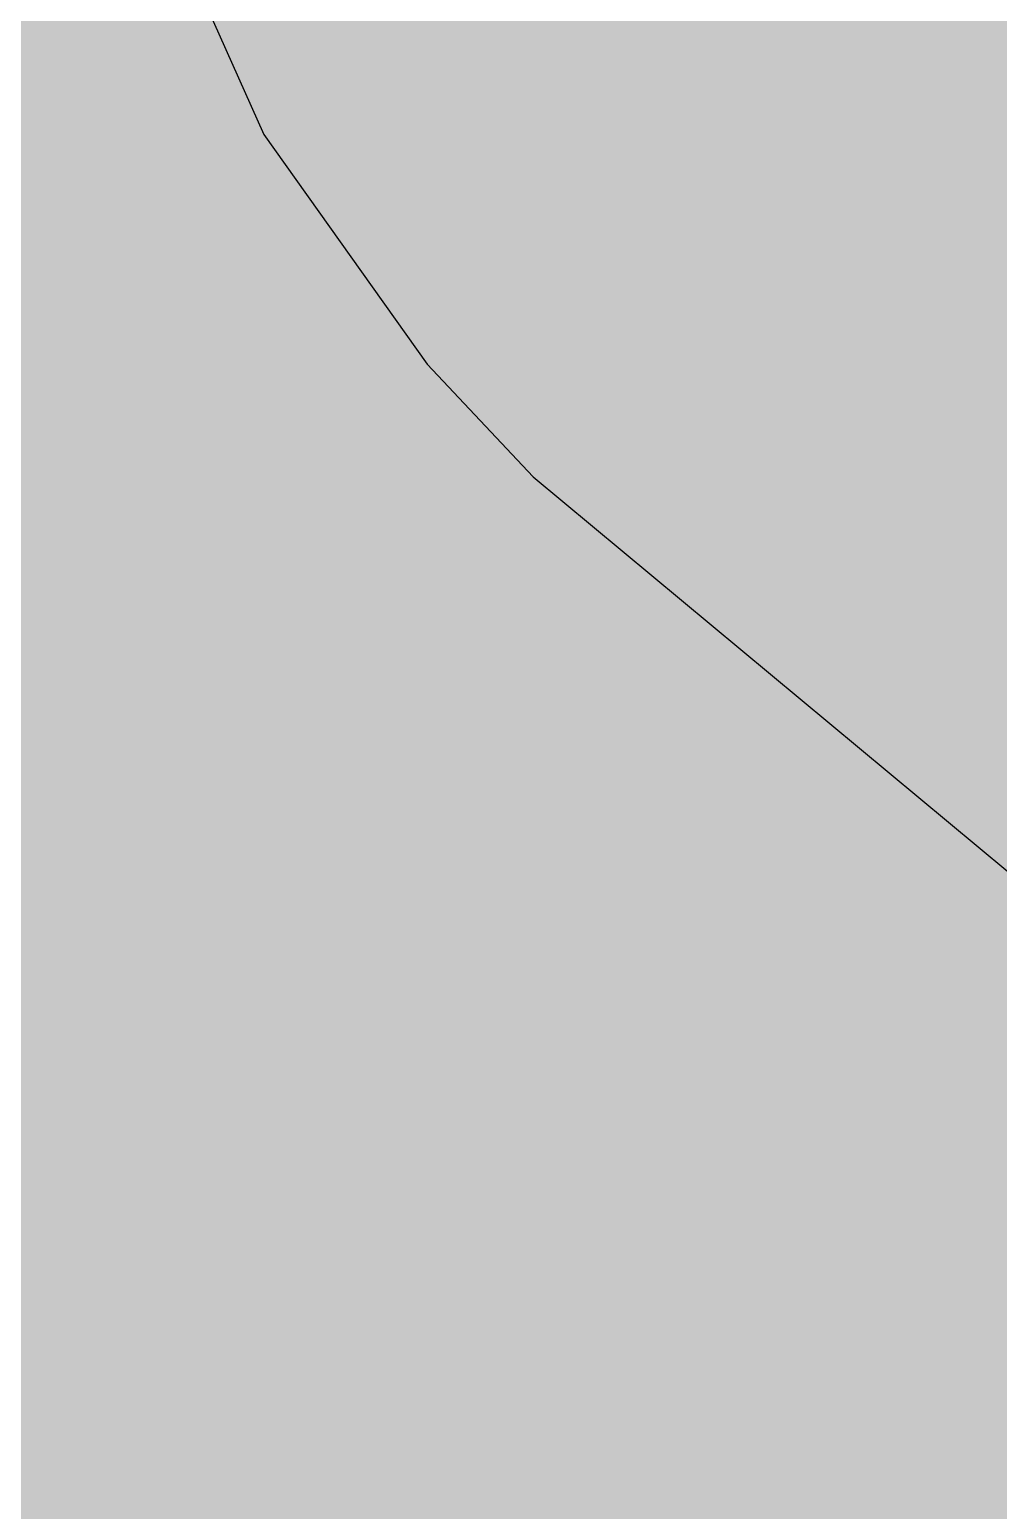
# Model space of a CAD drawing. Extents: x 560272 to 568164, y 6204780 to 6214217.
# Drawn here: x 565271.63 to 565274.95, y 6209844.44 to 6209849.51 of the extents above; entities that cross this region are included whole.
import ezdxf

# ---------------------------------------------------------------- set-up
doc = ezdxf.new("R2010")
doc.units = 0
doc.header["$LTSCALE"] = 5
doc.layers.add('AS-TOWN-H', color=254, linetype='Continuous')
doc.layers.add('T-WATER', color=160, linetype='Continuous')
doc.layers.add('ROUTE-MAP-BACKGROUND-H', color=7, linetype='Continuous', true_color=0xf0ebff)

msp = doc.modelspace()

# ---------------------------------------------------------------- hatches: boundary and pattern name
at = {"layer": 'AS-TOWN-H'}
h = msp.add_hatch(color=256, dxfattribs=at)
h.dxf.hatch_style = 1
h.paths.add_polyline_path([(565886.5437, 6210020.3519), (565236.2021, 6210021.9813), (565234.4124, 6209697.7445), (565886.5272, 6209697.5609)])
at = {"layer": 'ROUTE-MAP-BACKGROUND-H'}
h = msp.add_hatch(color=256, dxfattribs=at)
h.dxf.hatch_style = 1
h.paths.add_polyline_path([(565237.99, 6210345.8661), (566535.85, 6210345.7287), (566539.1026, 6209697.3772), (565234.4124, 6209697.7445)])

# ---------------------------------------------------------------- linework, layer by layer
at = {"layer": 'T-WATER', "flags": 128}
msp.add_lwpolyline([(565272.0193, 6209850.0817), (565272.4337, 6209849.1536), (565272.9931, 6209848.3677), (565273.3563, 6209847.981), (565274.982, 6209846.6301), (565275.9111, 6209846.5234), (565277.0259, 6209846.3346), (565277.5967, 6209846.175), (565278.3675, 6209845.1819), (565278.9525, 6209843.99), (565279.1645, 6209843.3661), (565279.0648, 6209842.0424), (565278.6317, 6209840.7886), (565277.8812, 6209839.6962), (565276.1984, 6209838.6347), (565275.7745, 6209837.6247), (565275.4398, 6209836.2269), (565275.3788, 6209835.1587), (565275.3948, 6209833.1768), (565275.3789, 6209832.686), (565274.6384, 6209830.6562), (565273.6496, 6209828.9249)], dxfattribs=at)

doc.saveas('drawing.dxf')
